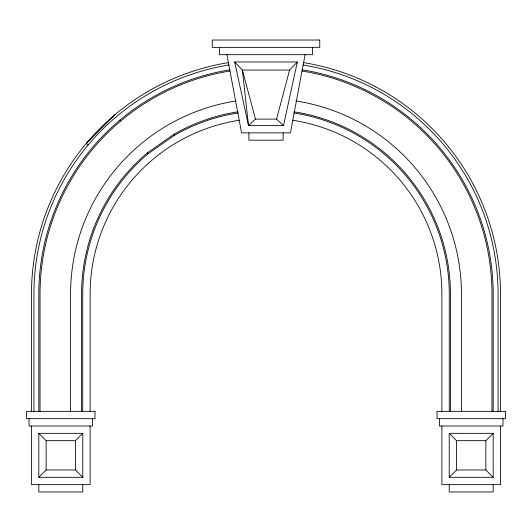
<?xml version="1.0" encoding="UTF-8"?>
<svg xmlns="http://www.w3.org/2000/svg" width="532" height="532" viewBox="0 0 532 532"><rect width="100%" height="100%" fill="white"/><g stroke="black" fill="none" stroke-linecap="round" stroke-linejoin="round"><path stroke-width="0.8" d="M305.089 54.69L290.425 132.867L241.575 132.867L226.911 54.69M283.496 125.579L297.341 61.978L234.659 61.978L248.504 125.579L283.496 125.579L276.56 119.108L255.44 119.108L248.504 125.579L242.406 70.071L234.659 61.978M276.56 119.108L289.594 70.071L297.341 61.978M115.258 114.447L86.35 143.347L88.226 144.923M38.816 477.31L46.144 469.975L75.458 469.975L82.786 477.31L82.786 433.334L38.816 433.334L38.816 477.31L82.786 477.31M75.458 469.975L75.458 440.662L82.786 433.334M449.214 477.31L456.542 469.975L485.856 469.975L493.184 477.31L493.184 433.334L449.214 433.334L449.214 477.31L493.184 477.31M485.856 469.975L485.856 440.662L493.184 433.334M81.562 411.349L81.562 294.09A184.438 184.438 0 0 1 147.444 152.804L173.784 134.37A184.438 184.438 0 0 1 238.03 111.793M82.733 411.349L82.733 294.09A183.267 183.267 0 0 1 148.202 153.701L174.37 135.381A183.267 183.267 0 0 1 238.21 112.95M289.594 70.071L242.406 70.071L255.44 119.108M38.816 433.334L46.144 440.662L75.458 440.662M449.214 433.334L456.542 440.662L485.856 440.662M119.966 120.059L120.751 120.997M147.444 152.804L148.202 153.701M173.784 134.37L174.37 135.381M502.959 418.677L502.959 426.006L439.445 426.006L439.445 418.677M500.512 411.349L500.512 294.09A234.512 234.512 0 0 0 303.506 62.596M500.512 426.006L500.512 484.639L441.886 484.639L441.886 426.006M498.072 411.349L498.072 294.09A232.072 232.072 0 0 0 303.054 64.997M493.184 411.349L493.184 294.09A227.184 227.184 0 0 0 302.203 69.812M493.184 484.639L493.184 491.967L449.214 491.967L449.214 484.639M491.967 411.349L491.967 294.09A225.967 225.967 0 0 0 302.01 71.015M461.43 411.349L461.43 294.09A195.43 195.43 0 0 0 295.845 100.954M456.542 440.662L456.542 469.975M450.438 411.349L450.438 294.09A184.438 184.438 0 0 0 293.97 111.793M449.267 411.349L449.267 294.09A183.267 183.267 0 0 0 293.79 112.95M441.886 411.349L441.886 294.09A175.886 175.886 0 0 0 292.46 120.212M312.417 47.361L312.417 54.69L219.583 54.69L219.583 47.361M283.097 132.867L283.097 140.195L248.903 140.195L248.903 132.867M92.555 418.677L92.555 426.006L29.041 426.006L29.041 418.677M90.114 411.349L90.114 294.09A175.886 175.886 0 0 1 239.54 120.212M90.114 426.006L90.114 484.639L31.488 484.639L31.488 426.006M82.786 484.639L82.786 491.967L38.816 491.967L38.816 484.639M70.57 411.349L70.57 294.09A195.43 195.43 0 0 1 236.155 100.954M46.144 440.662L46.144 469.975M40.033 411.349L40.033 294.09A225.967 225.967 0 0 1 229.99 71.015M38.816 411.349L38.816 294.09A227.184 227.184 0 0 1 229.797 69.812M33.928 411.349L33.928 294.09A232.072 232.072 0 0 1 228.946 64.997M31.488 411.349L31.488 294.09A234.512 234.512 0 0 1 228.494 62.596M319.745 40.033L212.255 40.033L212.255 47.361L319.745 47.361L319.745 40.033M95.002 411.349L26.6 411.349L26.6 418.677L95.002 418.677L95.002 411.349M505.4 411.349L436.998 411.349L436.998 418.677L505.4 418.677L505.4 411.349"/></g></svg>
